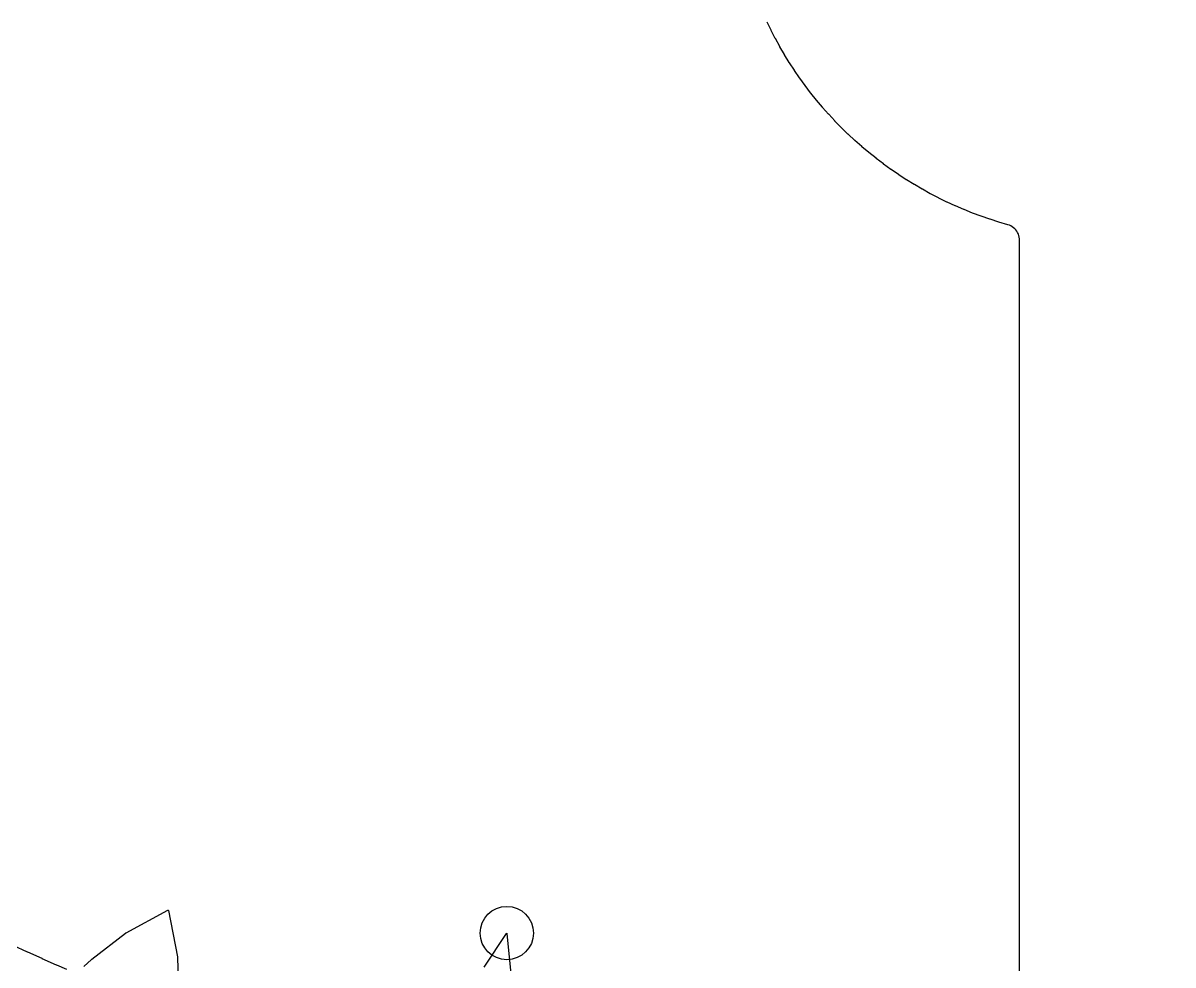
# Model space of a CAD drawing. Header units: millimetres. Extents: x -68 to 68, y -68 to 68.
# Drawn here: x -16.71 to 0.99, y -16.99 to -2.5 of the extents above; entities that cross this region are included whole.
import ezdxf

# ---------------------------------------------------------------- set-up
doc = ezdxf.new("R2010")
doc.units = ezdxf.units.MM
doc.layers.add('CUT_INNER', color=6, linetype='Continuous')
doc.layers.add('ENGRAVE', color=7, linetype='Continuous')

msp = doc.modelspace()

# ---------------------------------------------------------------- linework, layer by layer
at = {"layer": 'CUT_INNER'}
for points in [[(-1.368, -20.1334), (-1.368, -5.8441), (-1.3692, -5.8194), (-1.3729, -5.7949), (-1.379, -5.7709), (-1.3874, -5.7476), (-1.3981, -5.7252), (-1.4109, -5.7041), (-1.4258, -5.6842), (-1.4426, -5.666), (-1.4611, -5.6495), (-1.4811, -5.6349), (-1.5025, -5.6224), (-1.525, -5.6121), (-1.5484, -5.604), (-1.6863, -5.5641), (-1.6892, -5.5632), (-1.8223, -5.521), (-1.8252, -5.5201), (-1.9572, -5.4746), (-1.9601, -5.4736), (-2.091, -5.425), (-2.0939, -5.4239), (-2.2235, -5.372), (-2.2263, -5.3708), (-2.3547, -5.3158), (-2.3575, -5.3146), (-2.4844, -5.2564), (-2.4872, -5.2551), (-2.6127, -5.1939), (-2.6154, -5.1925), (-2.7393, -5.1282), (-2.742, -5.1268), (-2.8644, -5.0594), (-2.867, -5.0579), (-2.9877, -4.9876), (-2.9903, -4.986), (-3.1092, -4.9128), (-3.1118, -4.9111), (-3.2288, -4.835), (-3.2314, -4.8333), (-3.3465, -4.7543), (-3.349, -4.7525), (-3.4622, -4.6707), (-3.4646, -4.6689), (-3.5757, -4.5844), (-3.5782, -4.5825), (-3.6872, -4.4952), (-3.6895, -4.4933), (-3.7964, -4.4034), (-3.7987, -4.4014), (-3.9033, -4.3089), (-3.9056, -4.3068), (-4.0079, -4.2118), (-4.0101, -4.2097), (-4.11, -4.1122), (-4.1122, -4.11), (-4.2097, -4.0101), (-4.2118, -4.0079), (-4.3068, -3.9056), (-4.3089, -3.9033), (-4.4014, -3.7987), (-4.4034, -3.7964), (-4.4933, -3.6895), (-4.4952, -3.6872), (-4.5825, -3.5782), (-4.5844, -3.5757), (-4.6689, -3.4646), (-4.6707, -3.4622), (-4.7525, -3.349), (-4.7543, -3.3465), (-4.8333, -3.2314), (-4.835, -3.2288), (-4.9111, -3.1118), (-4.9128, -3.1092), (-4.986, -2.9903), (-4.9876, -2.9877), (-5.0579, -2.867), (-5.0594, -2.8644), (-5.1268, -2.742), (-5.1282, -2.7393), (-5.1925, -2.6154), (-5.1939, -2.6127), (-5.2551, -2.4872)], [(-15.7703, -17.0128), (-15.6549, -16.9082), (-15.6475, -16.902), (-15.1282, -16.4995), (-15.1239, -16.4965), (-15.1194, -16.4939), (-14.4772, -16.1498), (-14.472, -16.1473), (-14.4706, -16.1529), (-14.3291, -16.8676), (-14.3283, -16.8728), (-14.328, -16.878), (-14.3096, -17.5347)], [(-9.6108, -17.0217), (-9.2643, -16.5047), (-9.2613, -16.5005), (-9.2604, -16.5061), (-9.1986, -17.1249)], [(-16.8634, -16.6842), (-16.6422, -16.7864), (-16.6408, -16.787), (-16.4189, -16.8878), (-16.4175, -16.8884), (-16.1951, -16.9878), (-16.1937, -16.9885), (-16.0388, -17.0565)]]:
    msp.add_lwpolyline(points, dxfattribs=at)
at = {"layer": 'ENGRAVE'}
for centre, radius in [((0, 19.5457), 45.1196), ((-9.261, -16.4998), 0.4104)]:
    msp.add_circle(centre, radius, dxfattribs=at)

doc.saveas('drawing.dxf')
